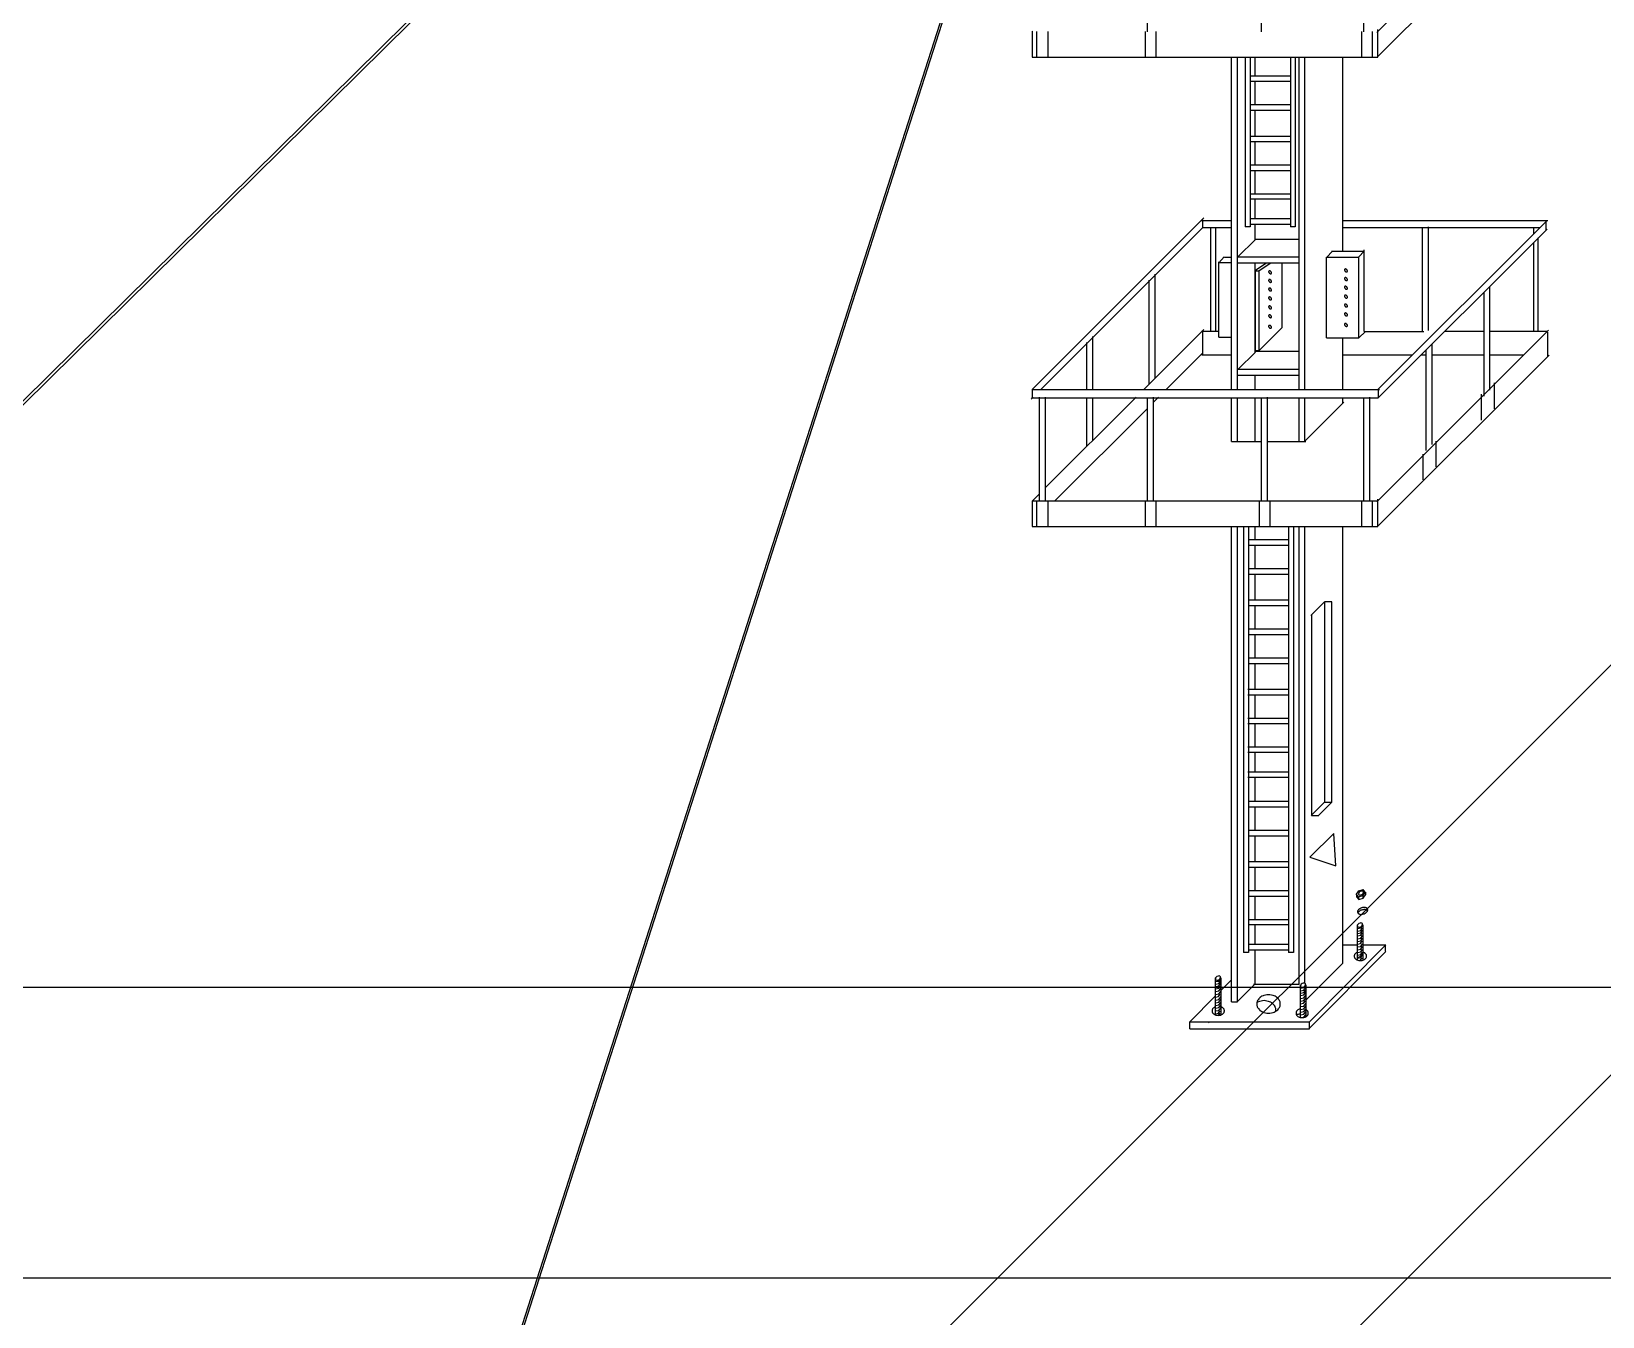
# Model space of a CAD drawing. Header units: metres. Extents: x 0 to 420, y 0 to 297.
# Drawn here: x 123.2 to 246.4, y 110.2 to 211 of the extents above; entities that cross this region are included whole.
import ezdxf

# ---------------------------------------------------------------- set-up
doc = ezdxf.new("R2010")
doc.units = ezdxf.units.M

msp = doc.modelspace()

# ---------------------------------------------------------------- linework, layer by layer
for p, q in [((215.66, 274.02), (106.21, 165.88)), ((215.69, 273.73), (106.32, 165.68)), ((132.22, 46.49), (356.04, 270.32)), ((213.42, 270.92), (159.27, 102.09)), ((213.5, 270.67), (159.41, 102.04)), ((131.18, 13.32), (355.01, 237.14)), ((228.65, 210.9), (242.11, 224.36)), ((228.7, 208.95), (242.16, 222.41)), ((210.67, 210.95), (210.67, 219.07)), ((219.62, 210.95), (219.62, 219.07)), ((227.63, 210.95), (227.63, 219.07)), ((201.64, 210.97), (201.66, 210.99)), ((201.64, 210.99), (201.64, 208.97)), ((201.98, 210.97), (201.98, 208.95)), ((202.86, 210.97), (202.86, 208.95)), ((210.49, 210.97), (210.49, 208.95)), ((211.33, 210.97), (211.33, 208.95)), ((227.45, 210.97), (227.45, 208.95)), ((228.29, 210.97), (228.29, 208.95)), ((228.74, 208.97), (228.74, 211.12)), ((201.64, 208.97), (228.74, 208.97)), ((217.28, 182.89), (217.28, 208.97)), ((217.74, 182.89), (217.74, 208.97)), ((218.35, 208.97), (218.35, 195.64)), ((218.74, 208.97), (218.74, 195.64)), ((219.11, 207.48), (219.11, 208.97)), ((221.88, 208.97), (221.88, 195.64)), ((222.27, 208.97), (222.27, 195.64)), ((222.56, 182.89), (222.56, 208.97)), ((223.01, 182.89), (223.01, 208.97)), ((225.99, 193.74), (225.99, 208.97)), ((221.88, 207.48), (218.75, 207.48)), ((221.88, 207.04), (218.75, 207.04)), ((219.11, 205.21), (219.11, 207.04)), ((221.88, 205.21), (218.75, 205.21)), ((221.88, 204.77), (218.75, 204.77)), ((219.11, 202.75), (219.11, 204.77)), ((221.88, 202.75), (218.75, 202.75)), ((221.88, 202.31), (218.75, 202.31)), ((219.11, 200.48), (219.11, 202.31)), ((221.88, 200.48), (218.75, 200.48)), ((221.88, 200.04), (218.75, 200.04)), ((219.11, 198.21), (219.11, 200.04)), ((221.88, 198.21), (218.74, 198.21)), ((221.88, 197.81), (218.74, 197.81)), ((219.11, 196.28), (219.11, 197.81)), ((201.64, 182.89), (215.1, 196.35)), ((214.91, 196.15), (217.28, 196.15)), ((215.02, 196.15), (215.02, 196.21)), ((215.02, 195.6), (215.02, 196.15)), ((221.88, 196.28), (218.75, 196.28)), ((225.99, 196.15), (242.06, 196.15)), ((228.75, 182.89), (242.01, 196.15)), ((241.95, 195.41), (241.95, 196.18)), ((202.32, 182.89), (215.01, 195.59)), ((215.01, 195.6), (217.28, 195.6)), ((215.65, 187.46), (215.65, 195.6)), ((216.04, 187.46), (216.04, 195.6)), ((219.15, 194.67), (217.77, 193.31)), ((218.74, 195.64), (218.35, 195.64)), ((221.88, 195.84), (218.75, 195.84)), ((219.11, 194.66), (219.11, 195.84)), ((222.56, 194.66), (219.11, 194.66)), ((222.27, 195.64), (221.88, 195.64)), ((225.99, 195.6), (241.46, 195.6)), ((228.75, 182.21), (242.01, 195.47)), ((232.23, 187.49), (232.23, 195.61)), ((232.71, 187.53), (232.71, 195.66)), ((240.97, 195.11), (240.97, 195.6)), ((241.32, 187.46), (241.32, 194.78)), ((224.73, 193.28), (225.15, 193.73)), ((225.11, 193.74), (227.66, 193.74)), ((227.25, 193.31), (227.67, 193.75)), ((227.68, 187.45), (227.68, 193.84)), ((240.97, 187.46), (240.97, 194.43)), ((216.27, 186.99), (216.27, 192.91)), ((216.27, 192.85), (217.28, 192.85)), ((216.28, 192.84), (216.7, 193.29)), ((216.72, 193.28), (217.28, 193.28)), ((222.56, 193.27), (217.73, 193.27)), ((222.56, 192.79), (217.73, 192.79)), ((219.11, 185.8), (219.11, 192.79)), ((219.16, 185.92), (219.16, 192.25)), ((219.16, 192.21), (219.43, 192.21)), ((220.01, 192.79), (219.17, 192.26)), ((220.36, 192.79), (219.43, 192.21)), ((219.43, 185.9), (219.43, 192.23)), ((221.23, 187.75), (221.23, 192.79)), ((224.71, 186.95), (224.71, 193.28)), ((224.71, 193.28), (227.25, 193.28)), ((227.25, 186.98), (227.25, 193.31)), ((210.8, 183.34), (210.8, 191.47)), ((211.27, 183.8), (211.27, 191.93)), ((237.53, 182.84), (237.53, 190.97)), ((237.07, 182.37), (237.07, 190.5)), ((210.39, 182.89), (215.1, 187.61)), ((214.91, 187.46), (216.27, 187.46)), ((215.02, 185.6), (215.02, 187.46)), ((221.24, 187.75), (219.43, 185.96)), ((227.25, 186.95), (227.76, 187.45)), ((227.68, 187.45), (232.35, 187.45)), ((228.65, 174.08), (242.11, 187.54)), ((234, 187.46), (237.07, 187.46)), ((237.53, 187.46), (242.02, 187.46)), ((242.08, 185.5), (242.08, 187.39)), ((205.92, 182.89), (205.92, 186.59)), ((206.39, 182.89), (206.39, 187.06)), ((216.27, 186.99), (217.28, 186.99)), ((224.71, 186.95), (227.25, 186.95)), ((225.99, 182.89), (225.99, 186.95)), ((233, 178.58), (233, 186.46)), ((212.15, 182.89), (215.01, 185.76)), ((214.94, 185.61), (217.28, 185.61)), ((219.15, 185.83), (217.77, 184.46)), ((222.56, 185.88), (219.11, 185.88)), ((219.16, 185.95), (219.43, 185.95)), ((225.99, 185.61), (231.47, 185.61)), ((228.7, 172.13), (242.16, 185.59)), ((232.15, 185.61), (232.53, 185.61)), ((232.53, 178.12), (232.53, 185.99)), ((233, 185.61), (237.07, 185.61)), ((237.53, 185.61), (240.18, 185.61)), ((222.54, 184.47), (217.75, 184.47)), ((222.56, 183.99), (217.75, 183.99)), ((219.11, 182.89), (219.11, 183.99)), ((201.64, 182.89), (201.64, 182.25)), ((201.72, 182.89), (228.87, 182.89)), ((228.77, 182.9), (228.77, 182.24)), ((236.84, 182.52), (236.84, 180.5)), ((237.86, 183.41), (237.86, 181.39)), ((201.55, 182.13), (201.72, 182.3)), ((201.59, 182.25), (228.74, 182.25)), ((202.19, 182.3), (202.19, 174.17)), ((202.67, 182.3), (202.67, 174.17)), ((202.67, 175.18), (209.79, 182.3)), ((203.42, 174.17), (210.67, 181.41)), ((205.92, 178.46), (205.92, 182.25)), ((206.39, 178.93), (206.39, 182.25)), ((210.67, 174.13), (210.67, 182.25)), ((211.15, 174.17), (211.15, 182.3)), ((211.15, 181.9), (211.55, 182.3)), ((217.28, 178.82), (217.28, 182.25)), ((217.74, 178.82), (217.74, 182.25)), ((219.11, 178.82), (219.11, 182.25)), ((219.62, 174.13), (219.62, 182.25)), ((220.1, 174.17), (220.1, 182.3)), ((222.56, 178.82), (222.56, 182.25)), ((222.99, 178.82), (226.07, 181.9)), ((223.01, 178.85), (223.01, 182.25)), ((225.99, 181.82), (225.99, 182.25)), ((227.63, 174.13), (227.63, 182.25)), ((228.12, 174.17), (228.12, 182.3)), ((217.28, 178.82), (219.62, 178.82)), ((220.1, 178.82), (223.09, 178.82)), ((233.29, 178.85), (233.29, 176.82)), ((232.27, 177.83), (232.27, 175.81)), ((201.64, 174.17), (228.74, 174.17)), ((201.64, 174.17), (201.64, 172.15)), ((201.64, 174.15), (201.66, 174.17)), ((201.66, 174.17), (202.19, 174.69)), ((201.98, 174.15), (201.98, 172.13)), ((202.86, 174.15), (202.86, 172.13)), ((210.49, 174.15), (210.49, 172.13)), ((211.33, 174.15), (211.33, 172.13)), ((219.44, 174.15), (219.44, 172.13)), ((220.27, 174.15), (220.27, 172.13)), ((227.45, 174.15), (227.45, 172.13)), ((228.29, 174.15), (228.29, 172.13)), ((228.74, 172.15), (228.74, 174.3)), ((201.64, 172.15), (228.74, 172.15)), ((217.28, 134.87), (217.28, 172.15)), ((217.74, 134.87), (217.74, 172.15)), ((218.2, 172.15), (218.2, 138.74)), ((218.59, 172.15), (218.59, 138.74)), ((219.11, 171.1), (219.11, 172.15)), ((221.73, 172.15), (221.73, 138.74)), ((222.12, 172.15), (222.12, 138.74)), ((222.56, 136.25), (222.56, 172.15)), ((223.01, 136.32), (223.01, 172.15)), ((225.99, 137.9), (225.99, 172.15)), ((221.72, 171.1), (218.6, 171.1)), ((221.72, 170.66), (218.6, 170.66)), ((219.11, 168.83), (219.11, 170.66)), ((221.72, 168.83), (218.6, 168.83)), ((221.72, 168.39), (218.6, 168.39)), ((219.11, 166.37), (219.11, 168.39)), ((221.72, 166.37), (218.6, 166.37)), ((221.72, 165.93), (218.6, 165.93)), ((219.11, 164.1), (219.11, 165.93)), ((224.54, 166.22), (223.49, 165.16)), ((223.53, 165.2), (223.53, 149.5)), ((224.56, 166.24), (224.56, 150.54)), ((225.14, 166.24), (224.56, 166.24)), ((225.14, 150.54), (225.14, 166.24)), ((221.72, 164.1), (218.6, 164.1)), ((221.72, 163.66), (218.6, 163.66)), ((219.11, 161.83), (219.11, 163.66)), ((221.72, 161.83), (218.6, 161.83)), ((221.72, 161.39), (218.6, 161.39)), ((219.11, 159.37), (219.11, 161.39)), ((221.68, 159.37), (218.56, 159.37)), ((221.68, 158.93), (218.56, 158.93)), ((219.11, 157.1), (219.11, 158.93)), ((221.68, 157.1), (218.56, 157.1)), ((221.68, 156.66), (218.56, 156.66)), ((219.11, 154.83), (219.11, 156.66)), ((221.69, 154.83), (218.54, 154.83)), ((221.69, 154.43), (218.54, 154.43)), ((219.11, 152.89), (219.11, 154.43)), ((221.68, 152.89), (218.56, 152.89)), ((221.68, 152.45), (218.56, 152.45)), ((219.11, 150.58), (219.11, 152.45)), ((221.73, 150.58), (218.6, 150.58)), ((224.56, 150.54), (223.51, 149.48)), ((225.14, 150.52), (224.09, 149.49)), ((224.56, 150.54), (225.14, 150.54)), ((221.73, 150.14), (218.6, 150.14)), ((219.11, 148.31), (219.11, 150.14)), ((223.54, 149.49), (224.12, 149.49)), ((221.73, 148.31), (218.6, 148.31)), ((221.73, 147.87), (218.6, 147.87)), ((219.11, 145.85), (219.11, 147.87)), ((225.28, 148.08), (223.41, 146.21)), ((225.45, 145.53), (225.28, 148.08)), ((221.73, 145.85), (218.6, 145.85)), ((221.73, 145.41), (218.6, 145.41)), ((219.11, 143.58), (219.11, 145.41)), ((223.41, 146.21), (225.45, 145.53)), ((221.73, 143.58), (218.6, 143.58)), ((221.73, 143.14), (218.6, 143.14)), ((219.11, 141.31), (219.11, 143.14)), ((227.23, 143.11), (227.05, 143.33)), ((227.06, 143.32), (227.25, 143.57)), ((227.06, 143.31), (227.06, 143.11)), ((227.06, 143.1), (227.24, 142.9)), ((227.24, 143.4), (227.22, 143.33)), ((227.22, 143.33), (227.23, 143.28)), ((227.23, 143.28), (227.27, 143.25)), ((227.23, 143.11), (227.57, 143.21)), ((227.23, 143.11), (227.23, 142.91)), ((227.28, 143.46), (227.24, 143.4)), ((227.24, 142.9), (227.58, 143)), ((227.25, 143.57), (227.58, 143.69)), ((227.27, 143.25), (227.33, 143.24)), ((227.35, 143.51), (227.28, 143.46)), ((227.33, 143.24), (227.41, 143.25)), ((227.43, 143.55), (227.35, 143.51)), ((227.41, 143.25), (227.49, 143.28)), ((227.51, 143.56), (227.43, 143.55)), ((227.49, 143.28), (227.56, 143.34)), ((227.57, 143.55), (227.51, 143.56)), ((227.56, 143.34), (227.6, 143.4)), ((227.61, 143.51), (227.57, 143.55)), ((227.57, 143.21), (227.76, 143.47)), ((227.57, 143.21), (227.57, 143)), ((227.75, 143.47), (227.58, 143.68)), ((227.58, 143), (227.76, 143.26)), ((227.6, 143.4), (227.62, 143.47)), ((227.62, 143.47), (227.61, 143.51)), ((227.76, 143.47), (227.76, 143.26)), ((221.73, 141.31), (218.59, 141.31)), ((221.73, 140.91), (218.59, 140.91)), ((219.11, 139.37), (219.11, 140.91)), ((227.12, 140.91), (227.12, 138.16)), ((227.15, 140.9), (227.13, 140.84)), ((227.13, 140.84), (227.15, 140.78)), ((227.19, 140.96), (227.15, 140.9)), ((227.15, 140.78), (227.19, 140.74)), ((227.16, 140.61), (227.4, 140.66)), ((227.16, 140.42), (227.4, 140.47)), ((227.26, 141.02), (227.19, 140.96)), ((227.19, 140.74), (227.25, 140.72)), ((227.25, 140.72), (227.33, 140.73)), ((227.35, 141.05), (227.26, 141.02)), ((227.33, 140.73), (227.41, 140.76)), ((227.42, 141.06), (227.35, 141.05)), ((227.4, 140.66), (227.54, 140.86)), ((227.4, 140.47), (227.54, 140.67)), ((227.4, 140.28), (227.54, 140.48)), ((227.41, 140.76), (227.48, 140.82)), ((227.49, 141.04), (227.42, 141.06)), ((227.48, 140.82), (227.52, 140.88)), ((227.53, 141), (227.49, 141.04)), ((227.52, 140.88), (227.54, 140.95)), ((227.54, 140.95), (227.53, 141)), ((227.56, 140.91), (227.56, 138.13)), ((221.73, 139.37), (218.6, 139.37)), ((223.38, 133.3), (229.38, 139.35)), ((225.99, 139.34), (227.12, 139.34)), ((227.14, 139.39), (227.37, 139.44)), ((227.16, 140.23), (227.4, 140.28)), ((227.16, 140.04), (227.4, 140.09)), ((227.16, 139.82), (227.4, 139.87)), ((227.16, 139.61), (227.4, 139.66)), ((227.16, 139.17), (227.4, 139.22)), ((227.37, 139.44), (227.52, 139.64)), ((227.4, 140.09), (227.54, 140.29)), ((227.4, 139.87), (227.54, 140.07)), ((227.4, 139.66), (227.54, 139.85)), ((227.4, 139.22), (227.54, 139.42)), ((227.4, 139), (227.54, 139.2)), ((227.56, 139.34), (229.35, 139.34)), ((229.35, 138.85), (229.35, 139.37)), ((218.59, 138.74), (218.2, 138.74)), ((221.73, 138.93), (218.6, 138.93)), ((219.11, 136.25), (219.11, 138.93)), ((222.12, 138.74), (221.73, 138.74)), ((223.38, 132.8), (229.38, 138.82)), ((227.15, 138.38), (227.38, 138.43)), ((227.16, 138.95), (227.4, 139)), ((227.16, 138.74), (227.4, 138.79)), ((227.16, 138.52), (227.4, 138.57)), ((227.16, 138.3), (227.4, 138.35)), ((227.26, 138.11), (227.37, 138.14)), ((227.37, 138.14), (227.52, 138.33)), ((227.38, 138.43), (227.53, 138.63)), ((227.4, 138.79), (227.54, 138.98)), ((227.4, 138.57), (227.54, 138.76)), ((227.4, 138.35), (227.54, 138.55)), ((227.5, 138.12), (227.52, 138.14)), ((215.99, 136.75), (215.99, 133.85)), ((216.02, 136.74), (216, 136.68)), ((216.06, 136.8), (216.02, 136.74)), ((216.13, 136.86), (216.06, 136.8)), ((216.22, 136.89), (216.13, 136.86)), ((216.29, 136.9), (216.22, 136.89)), ((216.36, 136.88), (216.29, 136.9)), ((216.4, 136.84), (216.36, 136.88)), ((216.39, 136.72), (216.41, 136.79)), ((216.41, 136.79), (216.4, 136.84)), ((216.44, 136.75), (216.44, 133.85)), ((223.09, 134.99), (225.99, 137.9)), ((71.03, 136.02), (372.3, 136.02)), ((216, 136.68), (216.02, 136.62)), ((216.02, 136.62), (216.05, 136.58)), ((216.04, 136.46), (216.28, 136.5)), ((216.04, 136.26), (216.28, 136.31)), ((216.04, 136.07), (216.28, 136.12)), ((216.04, 135.88), (216.28, 135.93)), ((216.04, 135.67), (216.28, 135.72)), ((216.04, 135.45), (216.28, 135.5)), ((216.05, 136.58), (216.12, 136.56)), ((216.12, 136.56), (216.2, 136.57)), ((216.2, 136.57), (216.28, 136.6)), ((216.28, 136.5), (216.42, 136.7)), ((216.28, 136.6), (216.35, 136.66)), ((216.28, 136.31), (216.42, 136.51)), ((216.28, 136.12), (216.42, 136.32)), ((216.28, 135.93), (216.42, 136.13)), ((216.28, 135.72), (216.42, 135.91)), ((216.28, 135.5), (216.42, 135.69)), ((216.35, 136.66), (216.39, 136.72)), ((216.44, 135.75), (217.28, 136.6)), ((217.75, 134.89), (219.1, 136.25)), ((219, 136.25), (222.56, 136.25)), ((222.64, 136.21), (222.64, 133.65)), ((222.69, 136.19), (222.67, 136.12)), ((222.67, 136.12), (222.68, 136.07)), ((222.68, 136.07), (222.72, 136.03)), ((222.73, 136.25), (222.69, 136.19)), ((222.71, 135.93), (222.95, 135.98)), ((222.71, 135.74), (222.95, 135.79)), ((222.71, 135.55), (222.95, 135.6)), ((222.72, 136.03), (222.79, 136.01)), ((222.8, 136.3), (222.73, 136.25)), ((222.79, 136.01), (222.86, 136.01)), ((222.88, 136.34), (222.8, 136.3)), ((222.86, 136.01), (222.94, 136.05)), ((222.95, 136.34), (222.88, 136.34)), ((222.94, 136.05), (223.01, 136.1)), ((223.02, 136.32), (222.95, 136.34)), ((222.95, 135.98), (223.09, 136.17)), ((222.95, 135.79), (223.09, 135.98)), ((222.95, 135.6), (223.09, 135.79)), ((222.95, 135.41), (223.09, 135.6)), ((223.01, 136.1), (223.06, 136.16)), ((223.06, 136.28), (223.02, 136.32)), ((223.07, 136.23), (223.06, 136.28)), ((223.06, 136.16), (223.07, 136.23)), ((223.09, 136.21), (223.09, 133.69)), ((213.99, 133.3), (215.99, 135.31)), ((216.01, 135.23), (216.25, 135.28)), ((216.04, 135.01), (216.28, 135.06)), ((216.04, 134.8), (216.28, 134.85)), ((216.04, 134.58), (216.28, 134.63)), ((216.04, 134.36), (216.28, 134.41)), ((216.25, 135.28), (216.39, 135.48)), ((216.28, 135.06), (216.42, 135.26)), ((216.28, 134.85), (216.42, 135.04)), ((216.28, 134.63), (216.42, 134.82)), ((216.28, 134.41), (216.42, 134.61)), ((216.28, 134.2), (216.42, 134.39)), ((217.28, 134.87), (217.74, 134.87)), ((222.68, 134.71), (222.92, 134.76)), ((222.71, 135.36), (222.95, 135.41)), ((222.71, 135.14), (222.95, 135.19)), ((222.71, 134.93), (222.95, 134.97)), ((222.71, 134.49), (222.95, 134.54)), ((222.71, 134.27), (222.95, 134.32)), ((222.92, 134.76), (223.06, 134.95)), ((222.95, 135.19), (223.09, 135.39)), ((222.95, 134.97), (223.09, 135.17)), ((222.95, 134.54), (223.09, 134.73)), ((222.95, 134.32), (223.09, 134.52)), ((222.95, 134.1), (223.09, 134.3)), ((213.99, 133.29), (223.38, 133.29)), ((213.99, 132.76), (213.99, 133.29)), ((215.51, 133.21), (215.46, 133.26)), ((216.01, 133.93), (216.25, 133.98)), ((216.04, 134.15), (216.28, 134.2)), ((216.25, 133.98), (216.39, 134.17)), ((216.25, 133.79), (216.39, 133.98)), ((216.37, 133.82), (216.39, 133.85)), ((222.71, 134.05), (222.95, 134.1)), ((222.71, 133.84), (222.95, 133.89)), ((222.71, 133.62), (222.95, 133.67)), ((222.95, 133.89), (223.09, 134.08)), ((222.95, 133.67), (223.09, 133.86)), ((223.38, 132.76), (223.38, 133.29)), ((213.99, 132.76), (223.38, 132.76)), ((31.59, 113.21), (332.86, 113.21))]:
    msp.add_line(p, q)
for points in [[(220.2, 192.18), (220.2, 192.17), (220.19, 192.17), (220.19, 192.16), (220.19, 192.16), (220.18, 192.15), (220.18, 192.15)], [(220.23, 192.2), (220.23, 192.19), (220.22, 192.19), (220.21, 192.19), (220.21, 192.19), (220.2, 192.18), (220.2, 192.18)], [(220.27, 192.2), (220.27, 192.2), (220.26, 192.2), (220.25, 192.2), (220.24, 192.2), (220.23, 192.2), (220.23, 192.2)], [(220.32, 192.18), (220.31, 192.18), (220.3, 192.19), (220.29, 192.19), (220.27, 192.2), (220.27, 192.2)], [(220.36, 192.15), (220.34, 192.16), (220.33, 192.17), (220.32, 192.18)], [(226.15, 192.33), (226.14, 192.32), (226.14, 192.32), (226.13, 192.31), (226.13, 192.31), (226.13, 192.3), (226.13, 192.3)], [(226.13, 192.3), (226.13, 192.29), (226.13, 192.28), (226.13, 192.27), (226.13, 192.26), (226.13, 192.25)], [(226.13, 192.25), (226.13, 192.24), (226.14, 192.23), (226.14, 192.21), (226.14, 192.21)], [(226.14, 192.21), (226.15, 192.2), (226.16, 192.18), (226.18, 192.17)], [(226.17, 192.34), (226.17, 192.34), (226.17, 192.34), (226.16, 192.34), (226.15, 192.33), (226.15, 192.33), (226.15, 192.33)], [(226.22, 192.34), (226.22, 192.34), (226.21, 192.35), (226.2, 192.35), (226.19, 192.35), (226.18, 192.34), (226.17, 192.34)], [(226.18, 192.17), (226.19, 192.15), (226.21, 192.14), (226.22, 192.13)], [(226.26, 192.33), (226.26, 192.33), (226.25, 192.34), (226.23, 192.34), (226.22, 192.34), (226.22, 192.34)], [(226.3, 192.3), (226.29, 192.31), (226.27, 192.32), (226.26, 192.33)], [(226.34, 192.25), (226.33, 192.27), (226.32, 192.28), (226.3, 192.3)], [(226.35, 192.21), (226.35, 192.22), (226.34, 192.24), (226.34, 192.25), (226.34, 192.25)], [(226.34, 192.14), (226.34, 192.14), (226.34, 192.15), (226.35, 192.15), (226.35, 192.16), (226.35, 192.16), (226.35, 192.17)], [(226.35, 192.17), (226.35, 192.17), (226.35, 192.18), (226.35, 192.19), (226.35, 192.2), (226.35, 192.21)], [(220.18, 192.15), (220.18, 192.15), (220.18, 192.14), (220.18, 192.13), (220.18, 192.11), (220.18, 192.11)], [(220.18, 192.11), (220.19, 192.09), (220.19, 192.08), (220.2, 192.07), (220.2, 192.06)], [(220.2, 191.5), (220.2, 191.5), (220.19, 191.49), (220.19, 191.49), (220.19, 191.48), (220.18, 191.48), (220.18, 191.47)], [(220.18, 191.47), (220.18, 191.47), (220.18, 191.46), (220.18, 191.45), (220.18, 191.44), (220.18, 191.43)], [(220.18, 191.43), (220.19, 191.41), (220.19, 191.4), (220.2, 191.39), (220.2, 191.39)], [(220.2, 192.06), (220.21, 192.05), (220.22, 192.03), (220.23, 192.02)], [(220.23, 191.52), (220.23, 191.52), (220.22, 191.52), (220.21, 191.51), (220.21, 191.51), (220.2, 191.51), (220.2, 191.5)], [(220.2, 191.39), (220.21, 191.37), (220.22, 191.36), (220.23, 191.34)], [(220.23, 192.02), (220.24, 192.01), (220.26, 191.99), (220.27, 191.99)], [(220.27, 191.52), (220.27, 191.52), (220.26, 191.52), (220.25, 191.52), (220.24, 191.52), (220.23, 191.52), (220.23, 191.52)], [(220.23, 191.34), (220.24, 191.33), (220.26, 191.32), (220.27, 191.31)], [(220.27, 191.99), (220.28, 191.99), (220.29, 191.98), (220.3, 191.97), (220.32, 191.97), (220.32, 191.97)], [(220.32, 191.5), (220.31, 191.5), (220.3, 191.51), (220.29, 191.52), (220.27, 191.52), (220.27, 191.52)], [(220.27, 191.31), (220.28, 191.31), (220.29, 191.3), (220.3, 191.3), (220.32, 191.29), (220.32, 191.29)], [(220.32, 191.97), (220.32, 191.97), (220.33, 191.97), (220.34, 191.97), (220.35, 191.97), (220.36, 191.97), (220.36, 191.97)], [(220.36, 191.47), (220.34, 191.48), (220.33, 191.5), (220.32, 191.5)], [(220.32, 191.29), (220.32, 191.29), (220.33, 191.29), (220.34, 191.29), (220.35, 191.29), (220.36, 191.29), (220.36, 191.29)], [(220.39, 192.1), (220.38, 192.12), (220.37, 192.13), (220.36, 192.15)], [(220.36, 191.97), (220.36, 191.97), (220.37, 191.97), (220.37, 191.98), (220.38, 191.98), (220.38, 191.98), (220.39, 191.99)], [(220.39, 191.43), (220.38, 191.44), (220.37, 191.46), (220.36, 191.47)], [(220.36, 191.29), (220.36, 191.3), (220.37, 191.3), (220.37, 191.3), (220.38, 191.3), (220.38, 191.31), (220.39, 191.31)], [(220.41, 192.06), (220.4, 192.08), (220.4, 192.09), (220.39, 192.1), (220.39, 192.1)], [(220.39, 191.99), (220.39, 191.99), (220.4, 192), (220.4, 192), (220.4, 192.01), (220.41, 192.01), (220.41, 192.02)], [(220.41, 191.38), (220.4, 191.4), (220.4, 191.41), (220.39, 191.43), (220.39, 191.43)], [(220.39, 191.31), (220.39, 191.32), (220.4, 191.32), (220.4, 191.33), (220.4, 191.33), (220.41, 191.34), (220.41, 191.34)], [(220.41, 192.02), (220.41, 192.02), (220.41, 192.03), (220.41, 192.04), (220.41, 192.05), (220.41, 192.06)], [(220.41, 191.34), (220.41, 191.35), (220.41, 191.36), (220.41, 191.37), (220.41, 191.38), (220.41, 191.38)], [(226.15, 191.65), (226.14, 191.64), (226.14, 191.64), (226.13, 191.63), (226.13, 191.63), (226.13, 191.62), (226.13, 191.62)], [(226.13, 191.62), (226.13, 191.62), (226.13, 191.61), (226.13, 191.6), (226.13, 191.59), (226.13, 191.58)], [(226.13, 191.58), (226.13, 191.56), (226.14, 191.55), (226.14, 191.54), (226.14, 191.53)], [(226.15, 190.97), (226.14, 190.97), (226.14, 190.96), (226.13, 190.96), (226.13, 190.95), (226.13, 190.95), (226.13, 190.94)], [(226.13, 190.94), (226.13, 190.94), (226.13, 190.93), (226.13, 190.92), (226.13, 190.91), (226.13, 190.9)], [(226.14, 191.53), (226.15, 191.52), (226.16, 191.5), (226.18, 191.49)], [(226.17, 191.67), (226.17, 191.66), (226.17, 191.66), (226.16, 191.66), (226.15, 191.66), (226.15, 191.65), (226.15, 191.65)], [(226.17, 190.99), (226.17, 190.99), (226.17, 190.99), (226.16, 190.98), (226.15, 190.98), (226.15, 190.98), (226.15, 190.97)], [(226.22, 191.67), (226.22, 191.67), (226.21, 191.67), (226.2, 191.67), (226.19, 191.67), (226.18, 191.67), (226.17, 191.67)], [(226.22, 190.99), (226.22, 190.99), (226.21, 190.99), (226.2, 190.99), (226.19, 190.99), (226.18, 190.99), (226.17, 190.99)], [(226.18, 191.49), (226.19, 191.48), (226.21, 191.47), (226.22, 191.46)], [(226.22, 192.13), (226.22, 192.13), (226.23, 192.13), (226.25, 192.12), (226.26, 192.12), (226.26, 192.12)], [(226.26, 191.65), (226.26, 191.65), (226.25, 191.66), (226.23, 191.66), (226.22, 191.67), (226.22, 191.67)], [(226.22, 191.46), (226.22, 191.46), (226.23, 191.45), (226.25, 191.44), (226.26, 191.44), (226.26, 191.44)], [(226.26, 190.97), (226.26, 190.98), (226.25, 190.98), (226.23, 190.99), (226.22, 190.99), (226.22, 190.99)], [(226.26, 192.12), (226.26, 192.12), (226.27, 192.12), (226.28, 192.12), (226.29, 192.12), (226.3, 192.12), (226.31, 192.12)], [(226.3, 191.62), (226.29, 191.63), (226.27, 191.64), (226.26, 191.65)], [(226.26, 191.44), (226.26, 191.44), (226.27, 191.44), (226.28, 191.44), (226.29, 191.44), (226.3, 191.44), (226.31, 191.44)], [(226.3, 190.94), (226.29, 190.95), (226.27, 190.97), (226.26, 190.97)], [(226.34, 191.58), (226.33, 191.59), (226.32, 191.6), (226.3, 191.62)], [(226.34, 190.9), (226.33, 190.91), (226.32, 190.93), (226.3, 190.94)], [(226.31, 192.12), (226.31, 192.12), (226.31, 192.12), (226.32, 192.13), (226.33, 192.13), (226.33, 192.13), (226.34, 192.14)], [(226.31, 191.44), (226.31, 191.44), (226.31, 191.45), (226.32, 191.45), (226.33, 191.45), (226.33, 191.45), (226.34, 191.46)], [(226.35, 191.53), (226.35, 191.55), (226.34, 191.56), (226.34, 191.57), (226.34, 191.58)], [(226.34, 191.46), (226.34, 191.46), (226.34, 191.47), (226.35, 191.47), (226.35, 191.48), (226.35, 191.49), (226.35, 191.49)], [(226.35, 191.49), (226.35, 191.49), (226.35, 191.5), (226.35, 191.51), (226.35, 191.52), (226.35, 191.53)], [(220.2, 190.82), (220.2, 190.82), (220.19, 190.82), (220.19, 190.81), (220.19, 190.8), (220.18, 190.8), (220.18, 190.79)], [(220.18, 190.79), (220.18, 190.79), (220.18, 190.78), (220.18, 190.77), (220.18, 190.76), (220.18, 190.75)], [(220.18, 190.75), (220.19, 190.74), (220.19, 190.72), (220.2, 190.71), (220.2, 190.71)], [(220.2, 190.13), (220.2, 190.12), (220.19, 190.12), (220.19, 190.11), (220.19, 190.11), (220.18, 190.1), (220.18, 190.1)], [(220.18, 190.1), (220.18, 190.09), (220.18, 190.08), (220.18, 190.07), (220.18, 190.06), (220.18, 190.05)], [(220.18, 190.05), (220.19, 190.04), (220.19, 190.03), (220.2, 190.01), (220.2, 190.01)], [(220.23, 190.84), (220.23, 190.84), (220.22, 190.84), (220.21, 190.84), (220.21, 190.83), (220.2, 190.83), (220.2, 190.82)], [(220.2, 190.71), (220.21, 190.7), (220.22, 190.68), (220.23, 190.67)], [(220.23, 190.14), (220.23, 190.14), (220.22, 190.14), (220.21, 190.14), (220.21, 190.13), (220.2, 190.13), (220.2, 190.13)], [(220.2, 190.01), (220.21, 190), (220.22, 189.98), (220.23, 189.97)], [(220.27, 190.84), (220.27, 190.84), (220.26, 190.84), (220.25, 190.84), (220.24, 190.84), (220.23, 190.84), (220.23, 190.84)], [(220.23, 190.67), (220.24, 190.65), (220.26, 190.64), (220.27, 190.63)], [(220.27, 190.14), (220.27, 190.14), (220.26, 190.15), (220.25, 190.15), (220.24, 190.15), (220.23, 190.14), (220.23, 190.14)], [(220.23, 189.97), (220.24, 189.95), (220.26, 189.94), (220.27, 189.93)], [(220.32, 190.83), (220.31, 190.83), (220.3, 190.83), (220.29, 190.84), (220.27, 190.84), (220.27, 190.84)], [(220.27, 190.63), (220.28, 190.63), (220.29, 190.62), (220.3, 190.62), (220.32, 190.62), (220.32, 190.62)], [(220.32, 190.13), (220.31, 190.13), (220.3, 190.14), (220.29, 190.14), (220.27, 190.14), (220.27, 190.14)], [(220.27, 189.93), (220.28, 189.93), (220.29, 189.93), (220.3, 189.92), (220.32, 189.92), (220.32, 189.92)], [(220.36, 190.79), (220.34, 190.81), (220.33, 190.82), (220.32, 190.83)], [(220.32, 190.62), (220.32, 190.62), (220.33, 190.62), (220.34, 190.61), (220.35, 190.62), (220.36, 190.62), (220.36, 190.62)], [(220.36, 190.1), (220.34, 190.11), (220.33, 190.12), (220.32, 190.13)], [(220.32, 189.92), (220.32, 189.92), (220.33, 189.92), (220.34, 189.92), (220.35, 189.92), (220.36, 189.92), (220.36, 189.92)], [(220.39, 190.75), (220.38, 190.76), (220.37, 190.78), (220.36, 190.79)], [(220.36, 190.62), (220.36, 190.62), (220.37, 190.62), (220.37, 190.62), (220.38, 190.63), (220.38, 190.63), (220.39, 190.63)], [(220.39, 190.05), (220.38, 190.07), (220.37, 190.08), (220.36, 190.1)], [(220.36, 189.92), (220.36, 189.92), (220.37, 189.92), (220.37, 189.92), (220.38, 189.93), (220.38, 189.93), (220.39, 189.94)], [(220.41, 190.71), (220.4, 190.72), (220.4, 190.74), (220.39, 190.75), (220.39, 190.75)], [(220.39, 190.63), (220.39, 190.64), (220.4, 190.64), (220.4, 190.65), (220.4, 190.65), (220.41, 190.66), (220.41, 190.66)], [(220.41, 190.01), (220.4, 190.02), (220.4, 190.04), (220.39, 190.05), (220.39, 190.05)], [(220.39, 189.94), (220.39, 189.94), (220.4, 189.95), (220.4, 189.95), (220.4, 189.96), (220.41, 189.96), (220.41, 189.97)], [(220.41, 190.66), (220.41, 190.67), (220.41, 190.68), (220.41, 190.69), (220.41, 190.7), (220.41, 190.71)], [(220.41, 189.97), (220.41, 189.97), (220.41, 189.98), (220.41, 189.99), (220.41, 190), (220.41, 190.01)], [(226.13, 190.9), (226.13, 190.88), (226.14, 190.87), (226.14, 190.86), (226.14, 190.86)], [(226.15, 190.27), (226.14, 190.27), (226.14, 190.26), (226.13, 190.26), (226.13, 190.25), (226.13, 190.25), (226.13, 190.24)], [(226.13, 190.24), (226.13, 190.24), (226.13, 190.23), (226.13, 190.22), (226.13, 190.21), (226.13, 190.2)], [(226.13, 190.2), (226.13, 190.19), (226.14, 190.17), (226.14, 190.16), (226.14, 190.16)], [(226.14, 190.86), (226.15, 190.84), (226.16, 190.83), (226.18, 190.81)], [(226.14, 190.16), (226.15, 190.14), (226.16, 190.13), (226.18, 190.11)], [(226.17, 190.29), (226.17, 190.29), (226.17, 190.29), (226.16, 190.28), (226.15, 190.28), (226.15, 190.28), (226.15, 190.27)], [(226.22, 190.29), (226.22, 190.29), (226.21, 190.29), (226.2, 190.29), (226.19, 190.29), (226.18, 190.29), (226.17, 190.29)], [(226.18, 190.81), (226.19, 190.8), (226.21, 190.79), (226.22, 190.78)], [(226.18, 190.11), (226.19, 190.1), (226.21, 190.09), (226.22, 190.08)], [(226.22, 190.78), (226.22, 190.78), (226.23, 190.77), (226.25, 190.77), (226.26, 190.76), (226.26, 190.76)], [(226.26, 190.28), (226.26, 190.28), (226.25, 190.28), (226.23, 190.29), (226.22, 190.29), (226.22, 190.29)], [(226.22, 190.08), (226.22, 190.08), (226.23, 190.07), (226.25, 190.07), (226.26, 190.07), (226.26, 190.07)], [(226.26, 190.76), (226.26, 190.76), (226.27, 190.76), (226.28, 190.76), (226.29, 190.76), (226.3, 190.76), (226.31, 190.76)], [(226.3, 190.24), (226.29, 190.26), (226.27, 190.27), (226.26, 190.28)], [(226.26, 190.07), (226.26, 190.07), (226.27, 190.06), (226.28, 190.06), (226.29, 190.06), (226.3, 190.07), (226.31, 190.07)], [(226.34, 190.2), (226.33, 190.21), (226.32, 190.23), (226.3, 190.24)], [(226.31, 190.77), (226.31, 190.77), (226.31, 190.77), (226.32, 190.77), (226.33, 190.77), (226.33, 190.78), (226.34, 190.78)], [(226.31, 190.07), (226.31, 190.07), (226.31, 190.07), (226.32, 190.07), (226.33, 190.08), (226.33, 190.08), (226.34, 190.08)], [(226.35, 190.86), (226.35, 190.87), (226.34, 190.88), (226.34, 190.9), (226.34, 190.9)], [(226.34, 190.78), (226.34, 190.79), (226.34, 190.79), (226.35, 190.8), (226.35, 190.8), (226.35, 190.81), (226.35, 190.81)], [(226.35, 190.16), (226.35, 190.17), (226.34, 190.18), (226.34, 190.2), (226.34, 190.2)], [(226.34, 190.08), (226.34, 190.09), (226.34, 190.09), (226.35, 190.1), (226.35, 190.1), (226.35, 190.11), (226.35, 190.11)], [(226.35, 190.81), (226.35, 190.82), (226.35, 190.83), (226.35, 190.84), (226.35, 190.85), (226.35, 190.86)], [(226.35, 190.11), (226.35, 190.12), (226.35, 190.13), (226.35, 190.14), (226.35, 190.15), (226.35, 190.16)], [(220.2, 189.43), (220.2, 189.42), (220.19, 189.42), (220.19, 189.41), (220.19, 189.41), (220.18, 189.4), (220.18, 189.4)], [(220.18, 189.4), (220.18, 189.39), (220.18, 189.38), (220.18, 189.37), (220.18, 189.36), (220.18, 189.35)], [(220.18, 189.35), (220.19, 189.34), (220.19, 189.33), (220.2, 189.31), (220.2, 189.31)], [(220.2, 188.73), (220.2, 188.73), (220.19, 188.72), (220.19, 188.71), (220.19, 188.71), (220.18, 188.7), (220.18, 188.7)], [(220.18, 188.7), (220.18, 188.7), (220.18, 188.69), (220.18, 188.68), (220.18, 188.67), (220.18, 188.66)], [(220.18, 188.66), (220.19, 188.64), (220.19, 188.63), (220.2, 188.62), (220.2, 188.61)], [(220.23, 189.44), (220.23, 189.44), (220.22, 189.44), (220.21, 189.44), (220.21, 189.44), (220.2, 189.43), (220.2, 189.43)], [(220.2, 189.31), (220.21, 189.3), (220.22, 189.28), (220.23, 189.27)], [(220.23, 188.75), (220.23, 188.75), (220.22, 188.74), (220.21, 188.74), (220.21, 188.74), (220.2, 188.73), (220.2, 188.73)], [(220.2, 188.61), (220.21, 188.6), (220.22, 188.58), (220.23, 188.57)], [(220.27, 189.45), (220.27, 189.45), (220.26, 189.45), (220.25, 189.45), (220.24, 189.45), (220.23, 189.45), (220.23, 189.45)], [(220.23, 189.27), (220.24, 189.26), (220.26, 189.24), (220.27, 189.24)], [(220.27, 188.75), (220.27, 188.75), (220.26, 188.75), (220.25, 188.75), (220.24, 188.75), (220.23, 188.75), (220.23, 188.75)], [(220.23, 188.57), (220.24, 188.56), (220.26, 188.55), (220.27, 188.54)], [(220.32, 189.43), (220.31, 189.43), (220.3, 189.44), (220.29, 189.44), (220.27, 189.45), (220.27, 189.45)], [(220.27, 189.24), (220.28, 189.23), (220.29, 189.23), (220.3, 189.22), (220.32, 189.22), (220.32, 189.22)], [(220.32, 188.73), (220.31, 188.73), (220.3, 188.74), (220.29, 188.74), (220.27, 188.75), (220.27, 188.75)], [(220.27, 188.54), (220.28, 188.54), (220.29, 188.53), (220.3, 188.53), (220.32, 188.52), (220.32, 188.52)], [(220.36, 189.4), (220.34, 189.41), (220.33, 189.42), (220.32, 189.43)], [(220.32, 189.22), (220.32, 189.22), (220.33, 189.22), (220.34, 189.22), (220.35, 189.22), (220.36, 189.22), (220.36, 189.22)], [(220.36, 188.7), (220.34, 188.71), (220.33, 188.72), (220.32, 188.73)], [(220.32, 188.52), (220.32, 188.52), (220.33, 188.52), (220.34, 188.52), (220.35, 188.52), (220.36, 188.52), (220.36, 188.52)], [(220.39, 189.35), (220.38, 189.37), (220.37, 189.38), (220.36, 189.4)], [(220.36, 189.22), (220.36, 189.22), (220.37, 189.22), (220.37, 189.23), (220.38, 189.23), (220.38, 189.23), (220.39, 189.24)], [(220.39, 188.66), (220.38, 188.67), (220.37, 188.68), (220.36, 188.7)], [(220.36, 188.52), (220.36, 188.52), (220.37, 188.53), (220.37, 188.53), (220.38, 188.53), (220.38, 188.54), (220.39, 188.54)], [(220.41, 189.31), (220.4, 189.33), (220.4, 189.34), (220.39, 189.35), (220.39, 189.35)], [(220.39, 189.24), (220.39, 189.24), (220.4, 189.25), (220.4, 189.25), (220.4, 189.26), (220.41, 189.26), (220.41, 189.27)], [(220.41, 188.61), (220.4, 188.63), (220.4, 188.64), (220.39, 188.65), (220.39, 188.66)], [(220.39, 188.54), (220.39, 188.54), (220.4, 188.55), (220.4, 188.55), (220.4, 188.56), (220.41, 188.57), (220.41, 188.57)], [(220.41, 189.27), (220.41, 189.27), (220.41, 189.28), (220.41, 189.29), (220.41, 189.3), (220.41, 189.31)], [(220.41, 188.57), (220.41, 188.57), (220.41, 188.58), (220.41, 188.59), (220.41, 188.6), (220.41, 188.61)], [(226.15, 189.58), (226.14, 189.57), (226.14, 189.57), (226.13, 189.56), (226.13, 189.56), (226.13, 189.55), (226.13, 189.55)], [(226.13, 189.55), (226.13, 189.54), (226.13, 189.53), (226.13, 189.52), (226.13, 189.51), (226.13, 189.5)], [(226.13, 189.5), (226.13, 189.49), (226.14, 189.47), (226.14, 189.46), (226.14, 189.46)], [(226.15, 188.88), (226.14, 188.87), (226.14, 188.87), (226.13, 188.86), (226.13, 188.86), (226.13, 188.85), (226.13, 188.85)], [(226.13, 188.85), (226.13, 188.84), (226.13, 188.83), (226.13, 188.82), (226.13, 188.81), (226.13, 188.8)], [(226.13, 188.8), (226.13, 188.79), (226.14, 188.78), (226.14, 188.76), (226.14, 188.76)], [(226.14, 189.46), (226.15, 189.45), (226.16, 189.43), (226.18, 189.42)], [(226.14, 188.76), (226.15, 188.75), (226.16, 188.73), (226.18, 188.72)], [(226.17, 189.59), (226.17, 189.59), (226.17, 189.59), (226.16, 189.59), (226.15, 189.58), (226.15, 189.58), (226.15, 189.58)], [(226.17, 188.89), (226.17, 188.89), (226.17, 188.89), (226.16, 188.89), (226.15, 188.89), (226.15, 188.88), (226.15, 188.88)], [(226.22, 189.59), (226.22, 189.59), (226.21, 189.59), (226.2, 189.6), (226.19, 189.59), (226.18, 189.59), (226.17, 189.59)], [(226.22, 188.89), (226.22, 188.89), (226.21, 188.9), (226.2, 188.9), (226.19, 188.9), (226.18, 188.89), (226.17, 188.89)], [(226.18, 189.42), (226.19, 189.4), (226.21, 189.39), (226.22, 189.38)], [(226.18, 188.72), (226.19, 188.7), (226.21, 188.69), (226.22, 188.69)], [(226.26, 189.58), (226.26, 189.58), (226.25, 189.58), (226.23, 189.59), (226.22, 189.59), (226.22, 189.59)], [(226.22, 189.38), (226.22, 189.38), (226.23, 189.38), (226.25, 189.37), (226.26, 189.37), (226.26, 189.37)], [(226.26, 188.88), (226.26, 188.88), (226.25, 188.89), (226.23, 188.89), (226.22, 188.89), (226.22, 188.89)], [(226.22, 188.69), (226.22, 188.68), (226.23, 188.68), (226.25, 188.67), (226.26, 188.67), (226.26, 188.67)], [(226.3, 189.54), (226.29, 189.56), (226.27, 189.57), (226.26, 189.58)], [(226.26, 189.37), (226.26, 189.37), (226.27, 189.37), (226.28, 189.37), (226.29, 189.37), (226.3, 189.37), (226.31, 189.37)], [(226.3, 188.85), (226.29, 188.86), (226.27, 188.87), (226.26, 188.88)], [(226.26, 188.67), (226.26, 188.67), (226.27, 188.67), (226.28, 188.67), (226.29, 188.67), (226.3, 188.67), (226.31, 188.67)], [(226.34, 189.5), (226.33, 189.51), (226.32, 189.53), (226.3, 189.54)], [(226.34, 188.8), (226.33, 188.82), (226.32, 188.83), (226.3, 188.85)], [(226.31, 189.37), (226.31, 189.37), (226.31, 189.37), (226.32, 189.37), (226.33, 189.38), (226.33, 189.38), (226.34, 189.39)], [(226.31, 188.67), (226.31, 188.67), (226.31, 188.67), (226.32, 188.68), (226.33, 188.68), (226.33, 188.68), (226.34, 188.69)], [(226.35, 189.46), (226.35, 189.47), (226.34, 189.49), (226.34, 189.5), (226.34, 189.5)], [(226.34, 189.39), (226.34, 189.39), (226.34, 189.39), (226.35, 189.4), (226.35, 189.41), (226.35, 189.41), (226.35, 189.41)], [(226.35, 188.76), (226.35, 188.77), (226.34, 188.79), (226.34, 188.8), (226.34, 188.8)], [(226.34, 188.69), (226.34, 188.69), (226.34, 188.7), (226.35, 188.7), (226.35, 188.71), (226.35, 188.71), (226.35, 188.72)], [(226.35, 189.41), (226.35, 189.42), (226.35, 189.43), (226.35, 189.44), (226.35, 189.45), (226.35, 189.46)], [(226.35, 188.72), (226.35, 188.72), (226.35, 188.73), (226.35, 188.74), (226.35, 188.75), (226.35, 188.76)], [(220.2, 187.9), (220.2, 187.9), (220.19, 187.89), (220.19, 187.89), (220.19, 187.88), (220.18, 187.88), (220.18, 187.87)], [(220.18, 187.87), (220.18, 187.87), (220.18, 187.86), (220.18, 187.85), (220.18, 187.84), (220.18, 187.83)], [(220.18, 187.83), (220.19, 187.82), (220.19, 187.8), (220.2, 187.79), (220.2, 187.79)], [(220.23, 187.92), (220.23, 187.92), (220.22, 187.92), (220.21, 187.92), (220.21, 187.91), (220.2, 187.91), (220.2, 187.9)], [(220.2, 187.79), (220.21, 187.77), (220.22, 187.76), (220.23, 187.74)], [(220.27, 187.92), (220.27, 187.92), (220.26, 187.92), (220.25, 187.92), (220.24, 187.92), (220.23, 187.92), (220.23, 187.92)], [(220.23, 187.74), (220.24, 187.73), (220.26, 187.72), (220.27, 187.71)], [(220.32, 187.91), (220.31, 187.91), (220.3, 187.91), (220.29, 187.92), (220.27, 187.92), (220.27, 187.92)], [(220.27, 187.71), (220.28, 187.71), (220.29, 187.7), (220.3, 187.7), (220.32, 187.7), (220.32, 187.7)], [(220.36, 187.87), (220.34, 187.89), (220.33, 187.9), (220.32, 187.91)], [(220.32, 187.7), (220.32, 187.7), (220.33, 187.7), (220.34, 187.69), (220.35, 187.7), (220.36, 187.7), (220.36, 187.7)], [(220.39, 187.83), (220.38, 187.84), (220.37, 187.86), (220.36, 187.87)], [(220.36, 187.7), (220.36, 187.7), (220.37, 187.7), (220.37, 187.7), (220.38, 187.71), (220.38, 187.71), (220.39, 187.71)], [(220.41, 187.79), (220.4, 187.8), (220.4, 187.82), (220.39, 187.83), (220.39, 187.83)], [(220.39, 187.71), (220.39, 187.72), (220.4, 187.72), (220.4, 187.73), (220.4, 187.73), (220.41, 187.74), (220.41, 187.74)], [(220.41, 187.74), (220.41, 187.75), (220.41, 187.76), (220.41, 187.77), (220.41, 187.78), (220.41, 187.79)], [(226.15, 188.05), (226.14, 188.05), (226.14, 188.04), (226.13, 188.04), (226.13, 188.03), (226.13, 188.03), (226.13, 188.02)], [(226.13, 188.02), (226.13, 188.02), (226.13, 188.01), (226.13, 188), (226.13, 187.99), (226.13, 187.98)], [(226.13, 187.98), (226.13, 187.96), (226.14, 187.95), (226.14, 187.94), (226.14, 187.94)], [(226.14, 187.94), (226.15, 187.92), (226.16, 187.91), (226.18, 187.89)], [(226.17, 188.07), (226.17, 188.07), (226.17, 188.07), (226.16, 188.06), (226.15, 188.06), (226.15, 188.06), (226.15, 188.05)], [(226.22, 188.07), (226.22, 188.07), (226.21, 188.07), (226.2, 188.07), (226.19, 188.07), (226.18, 188.07), (226.17, 188.07)], [(226.18, 187.89), (226.19, 187.88), (226.21, 187.87), (226.22, 187.86)], [(226.26, 188.05), (226.26, 188.06), (226.25, 188.06), (226.23, 188.07), (226.22, 188.07), (226.22, 188.07)], [(226.22, 187.86), (226.22, 187.86), (226.23, 187.85), (226.25, 187.85), (226.26, 187.84), (226.26, 187.84)], [(226.3, 188.02), (226.29, 188.03), (226.27, 188.05), (226.26, 188.05)], [(226.26, 187.84), (226.26, 187.84), (226.27, 187.84), (226.28, 187.84), (226.29, 187.84), (226.3, 187.84), (226.31, 187.84)], [(226.34, 187.98), (226.33, 187.99), (226.32, 188.01), (226.3, 188.02)], [(226.31, 187.84), (226.31, 187.85), (226.31, 187.85), (226.32, 187.85), (226.33, 187.85), (226.33, 187.86), (226.34, 187.86)], [(226.35, 187.93), (226.35, 187.95), (226.34, 187.96), (226.34, 187.98), (226.34, 187.98)], [(226.34, 187.86), (226.34, 187.87), (226.34, 187.87), (226.35, 187.88), (226.35, 187.88), (226.35, 187.89), (226.35, 187.89)], [(226.35, 187.89), (226.35, 187.9), (226.35, 187.91), (226.35, 187.92), (226.35, 187.93), (226.35, 187.93)], [(227.22, 142.09), (227.21, 142.08), (227.19, 142.05), (227.17, 142.03), (227.16, 142), (227.15, 141.97)], [(227.15, 141.97), (227.15, 141.96), (227.15, 141.94), (227.15, 141.93), (227.15, 141.91), (227.15, 141.9), (227.15, 141.88), (227.15, 141.88)], [(227.15, 141.88), (227.16, 141.87), (227.16, 141.85), (227.17, 141.84), (227.18, 141.83), (227.19, 141.82), (227.2, 141.8), (227.2, 141.8)], [(227.22, 141.91), (227.21, 141.9), (227.19, 141.88), (227.17, 141.85), (227.17, 141.84)], [(227.2, 141.8), (227.22, 141.79), (227.25, 141.77), (227.28, 141.76), (227.31, 141.75), (227.32, 141.75)], [(227.32, 142.17), (227.3, 142.16), (227.27, 142.14), (227.23, 142.1), (227.22, 142.09)], [(227.32, 142), (227.3, 141.99), (227.27, 141.96), (227.23, 141.93), (227.22, 141.91)], [(227.47, 142.24), (227.41, 142.22), (227.35, 142.19), (227.32, 142.17)], [(227.47, 142.07), (227.41, 142.05), (227.35, 142.02), (227.32, 142)], [(227.32, 141.75), (227.34, 141.74), (227.39, 141.73), (227.43, 141.73), (227.46, 141.73)], [(227.46, 141.73), (227.49, 141.73), (227.55, 141.74), (227.62, 141.76), (227.62, 141.76)], [(227.64, 142.27), (227.61, 142.27), (227.54, 142.26), (227.48, 142.24), (227.47, 142.24)], [(227.64, 142.1), (227.61, 142.09), (227.54, 142.08), (227.48, 142.07), (227.47, 142.07)], [(227.62, 141.76), (227.68, 141.78), (227.74, 141.81), (227.77, 141.83)], [(227.78, 142.26), (227.75, 142.26), (227.71, 142.27), (227.66, 142.27), (227.64, 142.27)], [(227.78, 142.08), (227.75, 142.09), (227.71, 142.1), (227.66, 142.1), (227.64, 142.1)], [(227.77, 141.83), (227.79, 141.84), (227.83, 141.87), (227.86, 141.9), (227.88, 141.92)], [(227.89, 142.2), (227.87, 142.22), (227.85, 142.23), (227.82, 142.24), (227.79, 142.25), (227.78, 142.26)], [(227.89, 142.03), (227.87, 142.04), (227.85, 142.06), (227.82, 142.07), (227.79, 142.08), (227.78, 142.08)], [(227.88, 141.92), (227.89, 141.93), (227.91, 141.95), (227.92, 141.98), (227.93, 142), (227.94, 142.03)], [(227.94, 142.12), (227.94, 142.14), (227.93, 142.15), (227.92, 142.16), (227.92, 142.18), (227.9, 142.19), (227.89, 142.2), (227.89, 142.2)], [(227.93, 141.99), (227.92, 141.99), (227.92, 142), (227.9, 142.01), (227.89, 142.02), (227.89, 142.03)], [(227.94, 142.03), (227.95, 142.05), (227.95, 142.06), (227.95, 142.08), (227.95, 142.09), (227.95, 142.11), (227.94, 142.12), (227.94, 142.12)], [(226.92, 138.58), (226.92, 138.58), (226.91, 138.55), (226.9, 138.53), (226.89, 138.51), (226.89, 138.48), (226.89, 138.45)], [(226.89, 138.45), (226.89, 138.43), (226.89, 138.4), (226.9, 138.38), (226.91, 138.36), (226.92, 138.33), (226.92, 138.33)], [(227.03, 138.7), (227.01, 138.69), (226.99, 138.66), (226.96, 138.64), (226.94, 138.61), (226.92, 138.58)], [(226.92, 138.33), (226.94, 138.3), (226.96, 138.27), (226.99, 138.24), (227.01, 138.22), (227.03, 138.21)], [(227.12, 138.75), (227.09, 138.74), (227.05, 138.71), (227.03, 138.7)], [(227.03, 138.21), (227.05, 138.19), (227.09, 138.17), (227.13, 138.15), (227.18, 138.13), (227.18, 138.13)], [(227.18, 138.13), (227.24, 138.12), (227.31, 138.11), (227.37, 138.1)], [(227.37, 138.1), (227.44, 138.11), (227.5, 138.12), (227.56, 138.13)], [(227.71, 138.7), (227.7, 138.71), (227.65, 138.74), (227.61, 138.76), (227.56, 138.78), (227.56, 138.78)], [(227.56, 138.78), (227.56, 138.78)], [(227.56, 138.13), (227.61, 138.15), (227.65, 138.17), (227.7, 138.19), (227.71, 138.21)], [(227.82, 138.58), (227.81, 138.61), (227.78, 138.64), (227.76, 138.66), (227.73, 138.69), (227.71, 138.7)], [(227.71, 138.21), (227.73, 138.22), (227.76, 138.25), (227.78, 138.27), (227.81, 138.3), (227.82, 138.33)], [(227.85, 138.45), (227.85, 138.48), (227.85, 138.51), (227.84, 138.53), (227.84, 138.55), (227.82, 138.58), (227.82, 138.58)], [(227.82, 138.33), (227.82, 138.33), (227.84, 138.36), (227.84, 138.38), (227.85, 138.4), (227.85, 138.43), (227.85, 138.45), (227.85, 138.45)], [(215.78, 134.28), (215.77, 134.28), (215.76, 134.25), (215.76, 134.23), (215.75, 134.21), (215.75, 134.18), (215.74, 134.15), (215.74, 134.15)], [(215.89, 134.4), (215.87, 134.39), (215.84, 134.36), (215.81, 134.34), (215.79, 134.31), (215.78, 134.28)], [(215.99, 134.46), (215.94, 134.44), (215.9, 134.41), (215.89, 134.4)], [(216.57, 134.4), (216.55, 134.41), (216.51, 134.44), (216.46, 134.46), (216.44, 134.47)], [(216.68, 134.28), (216.66, 134.31), (216.64, 134.34), (216.61, 134.36), (216.59, 134.39), (216.57, 134.4)], [(216.71, 134.15), (216.71, 134.18), (216.7, 134.21), (216.7, 134.23), (216.69, 134.25), (216.68, 134.28), (216.68, 134.28)], [(219.31, 134.97), (219.29, 134.92), (219.27, 134.86), (219.26, 134.81), (219.25, 134.76), (219.25, 134.7)], [(219.25, 134.7), (219.25, 134.64), (219.26, 134.59), (219.27, 134.53), (219.29, 134.48), (219.31, 134.43)], [(219.46, 134.9), (219.39, 134.87), (219.3, 134.83), (219.26, 134.81)], [(219.52, 135.21), (219.5, 135.2), (219.45, 135.15), (219.4, 135.09), (219.35, 135.03), (219.31, 134.97), (219.31, 134.97)], [(219.31, 134.43), (219.35, 134.37), (219.4, 134.31), (219.45, 134.25), (219.5, 134.2), (219.52, 134.19)], [(219.82, 134.96), (219.7, 134.95), (219.59, 134.93), (219.48, 134.9), (219.46, 134.9)], [(219.81, 135.36), (219.74, 135.34), (219.65, 135.3), (219.57, 135.25), (219.52, 135.21)], [(220.17, 135.42), (220.05, 135.41), (219.94, 135.4), (219.83, 135.37), (219.81, 135.36)], [(220.18, 134.9), (220.16, 134.9), (220.05, 134.93), (219.93, 134.95), (219.82, 134.96), (219.82, 134.96)], [(220.53, 135.36), (220.51, 135.37), (220.4, 135.4), (220.28, 135.41), (220.17, 135.42), (220.17, 135.42)], [(220.47, 134.74), (220.41, 134.79), (220.34, 134.83), (220.25, 134.87), (220.18, 134.9)], [(220.68, 134.5), (220.64, 134.57), (220.59, 134.63), (220.54, 134.68), (220.49, 134.73), (220.47, 134.74)], [(220.82, 135.21), (220.76, 135.25), (220.68, 135.3), (220.6, 135.34), (220.53, 135.36)], [(220.74, 134.24), (220.74, 134.29), (220.73, 134.35), (220.72, 134.4), (220.7, 134.45), (220.68, 134.5)], [(221.02, 134.97), (220.98, 135.03), (220.94, 135.09), (220.89, 135.15), (220.83, 135.2), (220.82, 135.21)], [(220.82, 134.19), (220.83, 134.2), (220.89, 134.25), (220.94, 134.31), (220.98, 134.37), (221.02, 134.43), (221.02, 134.43)], [(221.09, 134.7), (221.09, 134.76), (221.08, 134.81), (221.07, 134.86), (221.05, 134.92), (221.02, 134.97)], [(221.02, 134.43), (221.05, 134.48), (221.07, 134.53), (221.08, 134.59), (221.09, 134.64), (221.09, 134.7), (221.09, 134.7)], [(222.62, 134.3), (222.57, 134.29), (222.53, 134.26), (222.48, 134.24), (222.47, 134.23)], [(222.64, 134.31), (222.62, 134.3)], [(215.74, 134.15), (215.75, 134.13), (215.75, 134.1), (215.76, 134.08), (215.76, 134.06), (215.77, 134.03), (215.78, 134.03)], [(215.78, 134.03), (215.79, 134), (215.81, 133.97), (215.84, 133.94), (215.87, 133.92), (215.89, 133.91)], [(215.89, 133.91), (215.9, 133.89), (215.94, 133.87), (215.99, 133.85), (216.04, 133.83), (216.04, 133.83)], [(216.04, 133.83), (216.1, 133.82), (216.16, 133.81), (216.23, 133.8), (216.23, 133.8)], [(216.23, 133.8), (216.29, 133.81), (216.36, 133.82), (216.42, 133.83)], [(216.42, 133.83), (216.46, 133.85), (216.51, 133.87), (216.55, 133.89), (216.57, 133.91)], [(216.57, 133.91), (216.59, 133.92), (216.61, 133.94), (216.64, 133.97), (216.66, 134), (216.68, 134.03)], [(216.68, 134.03), (216.68, 134.03), (216.69, 134.06), (216.7, 134.08), (216.7, 134.1), (216.71, 134.13), (216.71, 134.15)], [(219.52, 134.19), (219.57, 134.15), (219.65, 134.1), (219.74, 134.06), (219.81, 134.04)], [(219.81, 134.04), (219.83, 134.03), (219.94, 134), (220.05, 133.99), (220.17, 133.98), (220.17, 133.98)], [(220.17, 133.98), (220.28, 133.99), (220.4, 134), (220.51, 134.03), (220.53, 134.04)], [(220.53, 134.04), (220.6, 134.06), (220.68, 134.1), (220.76, 134.15), (220.82, 134.19)], [(220.73, 134.13), (220.74, 134.18), (220.74, 134.24)], [(222.36, 134.11), (222.36, 134.1), (222.35, 134.08), (222.34, 134.05), (222.33, 134.03), (222.33, 134), (222.33, 133.98)], [(222.33, 133.98), (222.33, 133.95), (222.33, 133.93), (222.34, 133.9), (222.35, 133.88), (222.36, 133.86), (222.36, 133.85)], [(222.47, 134.23), (222.45, 134.21), (222.42, 134.19), (222.4, 134.16), (222.37, 134.13), (222.36, 134.11)], [(222.42, 133.87), (222.38, 133.85), (222.36, 133.85)], [(222.36, 133.85), (222.37, 133.83), (222.4, 133.8), (222.42, 133.77), (222.45, 133.74), (222.47, 133.73)], [(222.61, 133.9), (222.55, 133.89), (222.49, 133.88), (222.42, 133.87)], [(222.47, 133.73), (222.48, 133.72), (222.53, 133.69), (222.57, 133.67), (222.62, 133.66), (222.62, 133.66)], [(222.64, 133.9), (222.63, 133.9), (222.61, 133.9)], [(222.62, 133.66), (222.68, 133.64), (222.74, 133.63), (222.81, 133.63)], [(222.81, 133.63), (222.87, 133.63), (222.94, 133.64), (223, 133.66)], [(223, 133.66), (223.05, 133.67), (223.09, 133.69), (223.13, 133.72), (223.15, 133.73)], [(223.15, 134.23), (223.13, 134.24), (223.09, 134.26), (223.09, 134.26)], [(223.26, 134.11), (223.24, 134.13), (223.22, 134.16), (223.2, 134.19), (223.17, 134.21), (223.15, 134.23)], [(223.15, 133.73), (223.17, 133.74), (223.2, 133.77), (223.22, 133.8), (223.24, 133.83), (223.26, 133.85)], [(223.29, 133.98), (223.29, 134), (223.29, 134.03), (223.28, 134.05), (223.27, 134.08), (223.26, 134.1), (223.26, 134.11)], [(223.26, 133.85), (223.26, 133.86), (223.27, 133.88), (223.28, 133.9), (223.29, 133.93), (223.29, 133.95), (223.29, 133.98)]]:
    msp.add_lwpolyline(points)

doc.saveas('drawing.dxf')
